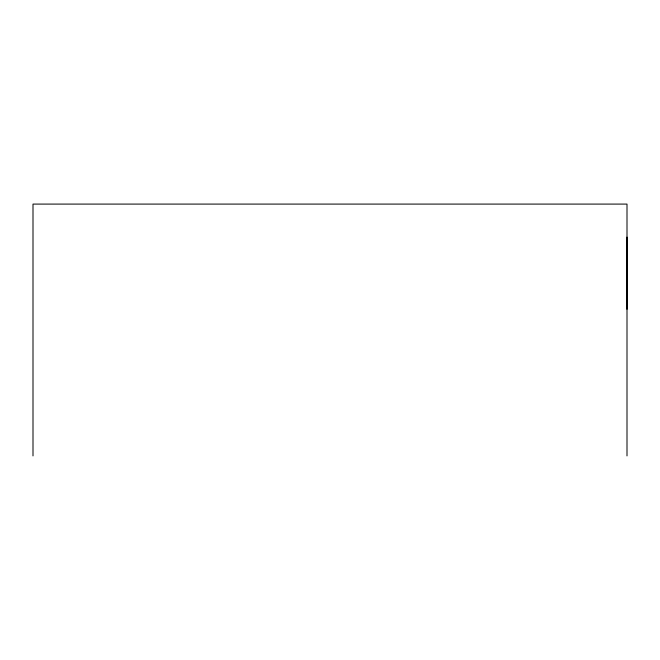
<?xml version="1.0" encoding="UTF-8"?>
<svg xmlns="http://www.w3.org/2000/svg" width="660" height="660" viewBox="0 0 660 660"><rect width="100%" height="100%" fill="white"/><g stroke="black" fill="none" stroke-linecap="round" stroke-linejoin="round"><path stroke-width="0.99" d="M627 309.301L627 237.097M627 455.911L627 204.088L33 204.088L33 455.911"/></g></svg>
